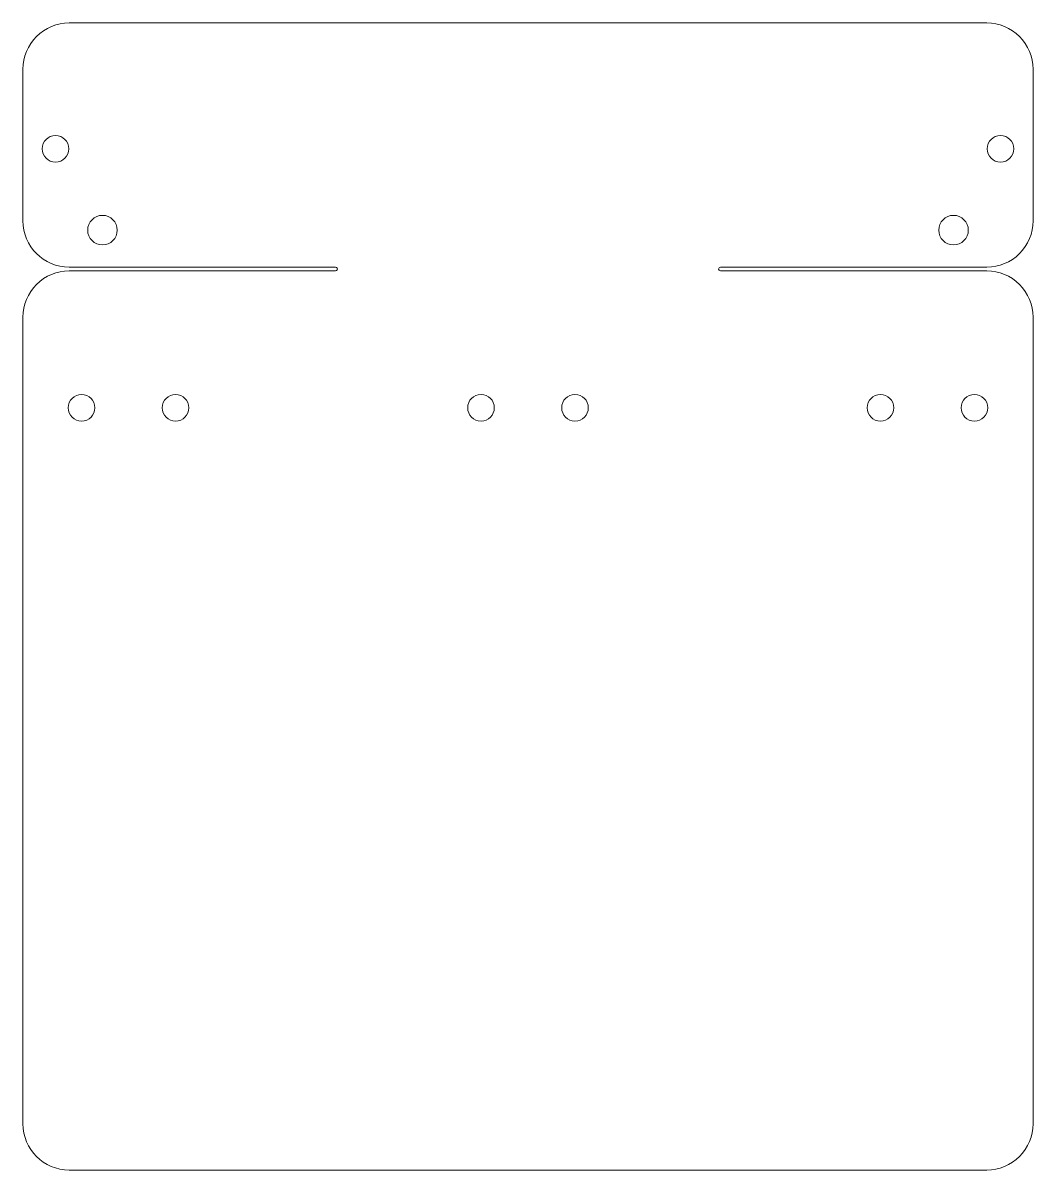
# Model space of a CAD drawing. Extents: x 3 to 276, y -47 to 263.
import ezdxf

# ---------------------------------------------------------------- set-up
doc = ezdxf.new("R2010")
doc.units = 0

msp = doc.modelspace()

# ---------------------------------------------------------------- linework, layer by layer
at = {"color": 7, "lineweight": 20}
for p, q in [((263.700012, 262.950012), (15.700012, 262.950012)), ((3.200012, 209.449997), (3.200012, 250.449997)), ((276.200012, 250.449997), (276.200012, 209.449997)), ((15.700012, 196.949997), (87.700012, 196.949997)), ((15.700012, 195.949997), (87.700012, 195.949997)), ((191.700012, 196.949997), (263.700012, 196.949997)), ((191.700012, 195.949997), (263.700012, 195.949997)), ((3.200012, 183.449997), (3.200012, -34.550003)), ((276.200012, -34.550003), (276.200012, 183.449997)), ((263.700012, -47.050003), (15.700012, -47.050003))]:
    msp.add_line(p, q, dxfattribs=at)
for centre, radius in [((12, 228.947037), 3.6), ((267.400024, 228.947037), 3.6), ((24.700012, 206.949997), 4), ((254.700012, 206.949997), 4), ((19.050018, 158.949997), 3.6), ((44.450012, 158.949997), 3.6), ((127.000015, 158.949997), 3.6), ((152.400009, 158.949997), 3.6), ((234.950012, 158.949997), 3.6), ((260.350006, 158.949997), 3.6)]:
    msp.add_circle(centre, radius, dxfattribs=at)
for centre, radius, start, end in [((15.700012, 250.449997), 12.5, 90.000003, 180.000005), ((263.700012, 250.449997), 12.5, 0, 90.000003), ((15.700012, 209.449997), 12.5, 180.000005, 269.999997), ((263.700012, 209.449997), 12.5, 269.999997, 360), ((15.700012, 183.449997), 12.5, 90.000003, 180.000005), ((87.700012, 196.449997), 0.5, 269.999997, 90.000003), ((191.700012, 196.449997), 0.5, 90.000003, 269.999997), ((263.700012, 183.449997), 12.5, 0, 90.000003), ((15.700012, -34.550003), 12.5, 180.000005, 269.999997), ((263.700012, -34.550003), 12.5, 269.999997, 360)]:
    msp.add_arc(centre, radius, start, end, dxfattribs=at)

doc.saveas('drawing.dxf')
